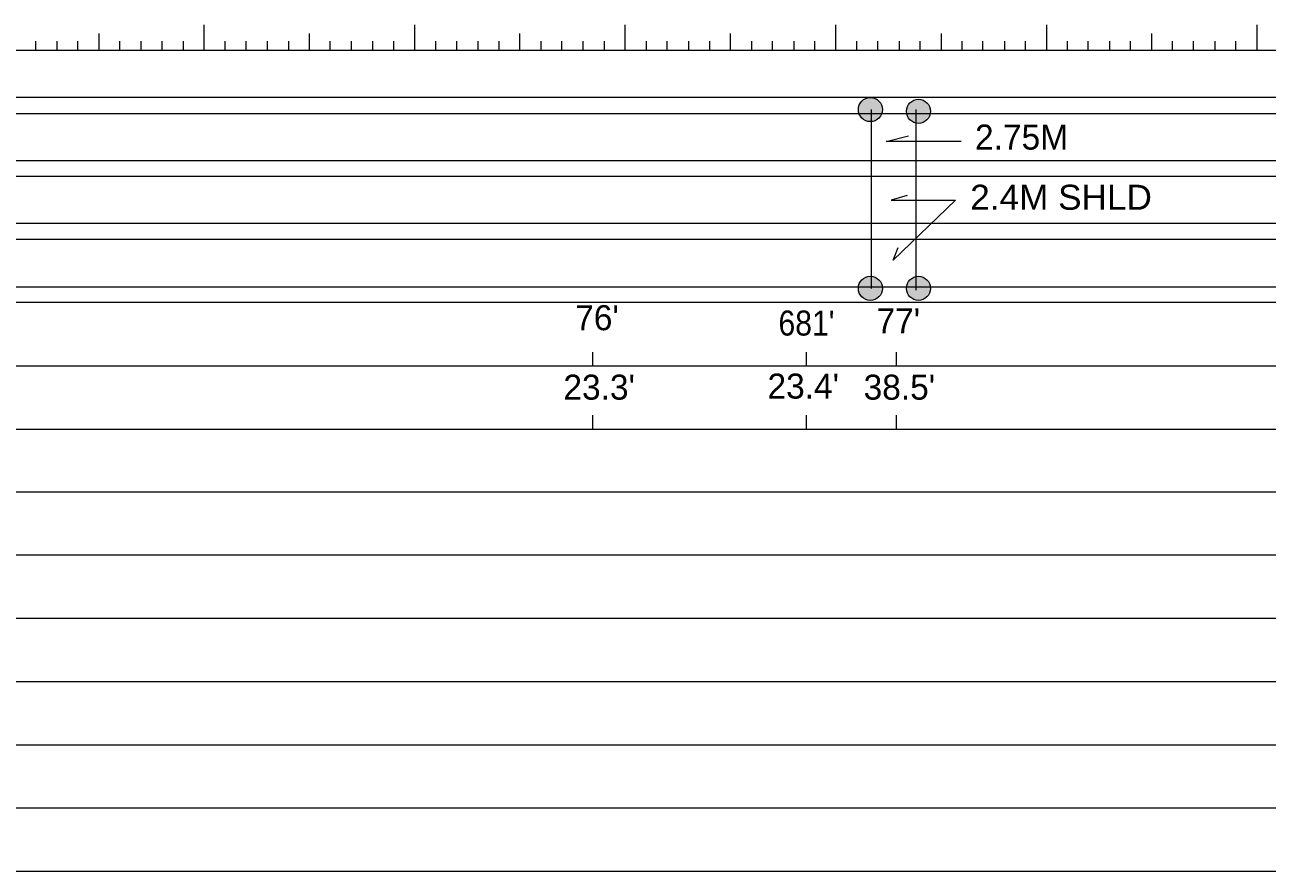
# Model space of a CAD drawing. Extents: x 321778.2 to 321799.8, y 217571.7 to 217588.1.
# Drawn here: x 321787.92 to 321793.82, y 217576.15 to 217580.17 of the extents above; entities that cross this region are included whole.
import ezdxf
from ezdxf.enums import TextEntityAlignment as Align

# ---------------------------------------------------------------- set-up
doc = ezdxf.new("R2010")
doc.units = 0
doc.header["$LTSCALE"] = 0.04
doc.layers.add('1', color=7, linetype='Continuous', lineweight=13)

msp = doc.modelspace()

# ---------------------------------------------------------------- hatches: boundary and pattern name
at = {"layer": '1'}
for points in [[(321791.9926, 217579.7705, 1), (321791.8782, 217579.7705, 1)], [(321792.2213, 217579.7623, 1), (321792.1069, 217579.7623, 1)], [(321791.9926, 217578.9207, 1), (321791.8782, 217578.9207, 1)], [(321792.2213, 217578.9207, 1), (321792.1069, 217578.9207, 1)]]:
    msp.add_hatch(color=256, dxfattribs=at).paths.add_polyline_path(points)

# ---------------------------------------------------------------- linework, layer by layer
for p, q in [((321788.2671, 217580.1326), (321788.2671, 217580.0532)), ((321788.7675, 217580.1735), (321788.7675, 217580.0532)), ((321789.2676, 217580.1326), (321789.2676, 217580.0532)), ((321789.768, 217580.1735), (321789.768, 217580.0532)), ((321790.2682, 217580.1326), (321790.2682, 217580.0532)), ((321790.7683, 217580.1735), (321790.7683, 217580.0532)), ((321791.2686, 217580.1326), (321791.2686, 217580.0532)), ((321791.7689, 217580.1735), (321791.7689, 217580.0532)), ((321792.2716, 217580.1326), (321792.2716, 217580.0532)), ((321792.772, 217580.1735), (321792.772, 217580.0532)), ((321793.272, 217580.1326), (321793.272, 217580.0532)), ((321793.7723, 217580.1735), (321793.7723, 217580.0532)), ((321787.9665, 217580.0966), (321787.9665, 217580.0532)), ((321788.0675, 217580.0966), (321788.0675, 217580.0532)), ((321788.1661, 217580.0966), (321788.1661, 217580.0532)), ((321788.3658, 217580.0966), (321788.3658, 217580.0532)), ((321788.4669, 217580.0966), (321788.4669, 217580.0532)), ((321788.5678, 217580.0966), (321788.5678, 217580.0532)), ((321788.6689, 217580.0966), (321788.6689, 217580.0532)), ((321788.866, 217580.0966), (321788.866, 217580.0532)), ((321788.9671, 217580.0966), (321788.9671, 217580.0532)), ((321789.0681, 217580.0966), (321789.0681, 217580.0532)), ((321789.169, 217580.0966), (321789.169, 217580.0532)), ((321789.3662, 217580.0966), (321789.3662, 217580.0532)), ((321789.4673, 217580.0966), (321789.4673, 217580.0532)), ((321789.5682, 217580.0966), (321789.5682, 217580.0532)), ((321789.6693, 217580.0966), (321789.6693, 217580.0532)), ((321789.8689, 217580.0966), (321789.8689, 217580.0532)), ((321789.9676, 217580.0966), (321789.9676, 217580.0532)), ((321790.0687, 217580.0966), (321790.0687, 217580.0532)), ((321790.1695, 217580.0966), (321790.1695, 217580.0532)), ((321790.3692, 217580.0966), (321790.3692, 217580.0532)), ((321790.4679, 217580.0966), (321790.4679, 217580.0532)), ((321790.5689, 217580.0966), (321790.5689, 217580.0532)), ((321790.6698, 217580.0966), (321790.6698, 217580.0532)), ((321790.8695, 217580.0966), (321790.8695, 217580.0532)), ((321790.9681, 217580.0966), (321790.9681, 217580.0532)), ((321791.0715, 217580.0966), (321791.0715, 217580.0532)), ((321791.1699, 217580.0966), (321791.1699, 217580.0532)), ((321791.3697, 217580.0966), (321791.3697, 217580.0532)), ((321791.4682, 217580.0966), (321791.4682, 217580.0532)), ((321791.5718, 217580.0966), (321791.5718, 217580.0532)), ((321791.6703, 217580.0966), (321791.6703, 217580.0532)), ((321791.8699, 217580.0966), (321791.8699, 217580.0532)), ((321791.9686, 217580.0966), (321791.9686, 217580.0532)), ((321792.072, 217580.0966), (321792.072, 217580.0532)), ((321792.1706, 217580.0966), (321792.1706, 217580.0532)), ((321792.3702, 217580.0966), (321792.3702, 217580.0532)), ((321792.4689, 217580.0966), (321792.4689, 217580.0532)), ((321792.5723, 217580.0966), (321792.5723, 217580.0532)), ((321792.6709, 217580.0966), (321792.6709, 217580.0532)), ((321792.8706, 217580.0966), (321792.8706, 217580.0532)), ((321792.9692, 217580.0966), (321792.9692, 217580.0532)), ((321793.0726, 217580.0966), (321793.0726, 217580.0532)), ((321793.1711, 217580.0966), (321793.1711, 217580.0532)), ((321793.3707, 217580.0966), (321793.3707, 217580.0532)), ((321793.4693, 217580.0966), (321793.4693, 217580.0532)), ((321793.5728, 217580.0966), (321793.5728, 217580.0532)), ((321793.6714, 217580.0966), (321793.6714, 217580.0532)), ((321778.238, 217580.0532), (321799.778, 217580.0532)), ((321779.7604, 217579.8297), (321799.778, 217579.8297)), ((321778.238, 217579.7525), (321799.778, 217579.7525)), ((321791.9407, 217578.9207), (321791.9407, 217579.7705)), ((321792.153, 217578.9125), (321792.153, 217579.7705)), ((321779.7604, 217579.529), (321799.778, 217579.529)), ((321778.238, 217579.4544), (321799.778, 217579.4544)), ((321779.7604, 217579.2308), (321799.778, 217579.2308)), ((321779.2169, 217579.1538), (321799.778, 217579.1538)), ((321779.7604, 217578.9277), (321799.778, 217578.9277)), ((321778.238, 217578.8555), (321799.778, 217578.8555)), ((321790.6146, 217578.6177), (321790.6146, 217578.5525)), ((321791.6306, 217578.6177), (321791.6306, 217578.5525)), ((321792.0575, 217578.6177), (321792.0575, 217578.5525)), ((321790.6146, 217578.317), (321790.6146, 217578.2518)), ((321791.6306, 217578.317), (321791.6306, 217578.2518)), ((321792.0575, 217578.317), (321792.0575, 217578.2518)), ((321779.2169, 217577.6529), (321799.778, 217577.6529)), ((321779.2169, 217577.3523), (321799.778, 217577.3523)), ((321778.238, 217577.0517), (321799.778, 217577.0517)), ((321778.238, 217576.751), (321799.778, 217576.751)), ((321778.238, 217576.4504), (321799.778, 217576.4504)), ((321779.2169, 217576.1497), (321799.778, 217576.1497))]:
    msp.add_line(p, q, dxfattribs=at)
for points in [[(321792.367, 217579.6185), (321792.0103, 217579.6185), (321792.1165, 217579.6458)], [(321792.111, 217579.3624), (321792.0348, 217579.3407), (321792.3398, 217579.3407), (321792.043, 217579.0546), (321792.0675, 217579.1145)], [(321779.2169, 217578.5525), (321795.9581, 217578.5525), (321799.778, 217578.5525)], [(321779.2169, 217578.2518), (321795.9495, 217578.2518), (321799.778, 217578.2518)], [(321778.238, 217577.9536), (321779.2169, 217577.9536), (321799.778, 217577.9536)]]:
    msp.add_lwpolyline(points, dxfattribs=at)
for centre in [(321791.9354, 217579.7705), (321792.1641, 217579.7623), (321791.9354, 217578.9207), (321792.1641, 217578.9207)]:
    msp.add_circle(centre, 0.0572, dxfattribs=at)

# ---------------------------------------------------------------- texts
for s, p in [('2.75M', (321792.6541, 217579.5803)), ("76'", (321790.636, 217578.7216)), ("77'", (321792.0682, 217578.7064)), ("23.3'", (321790.6462, 217578.3914)), ("23.4'", (321791.6164, 217578.3965)), ("38.5'", (321792.0733, 217578.3914))]:
    msp.add_text(s, height=0.119, dxfattribs=at).set_placement(p, align=Align.CENTER)
for s, width, p in [('2.4M SHLD', 1.05, (321792.8419, 217579.2943)), ("681'", 0.9, (321791.6317, 217578.6962))]:
    msp.add_text(s, height=0.119, dxfattribs=dict(at, width=width)).set_placement(p, align=Align.CENTER)

doc.saveas('drawing.dxf')
